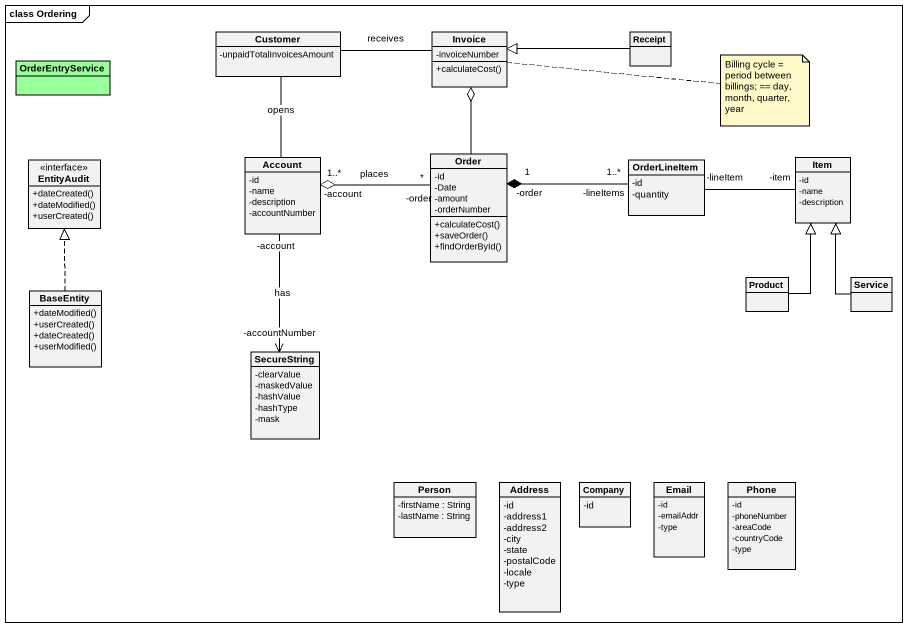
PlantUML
@startuml
mainframe class Ordering
hide circle
hide empty members
skinparam classAttributeIconSize 0
class Customer {
  -unpaidTotalInvoicesAmount
}
class Invoice {
  -invoiceNumber
  +calculateCost()
}
class Receipt
class OrderEntryService #99FF99
interface EntityAudit {
  +dateCreated()
  +dateModified()
  +userCreated()
}
class Account {
  -id
  -name
  -description
  -accountNumber
}
class Order {
  -id
  -Date
  -amount
  -orderNumber
  +calculateCost()
  +saveOrder()
  +findOrderById()
}
class OrderLineItem {
  -id
  -quantity
}
class Item {
  -id
  -name
  -description
}
class Product
class Service
class BaseEntity {
  +dateModified()
  +userCreated()
  +dateCreated()
  +userModified()
}
class SecureString {
  -clearValue
  -maskedValue
  -hashValue
  -hashType
  -mask
}
class "Person" as Person_ {
  -firstName : String
  -lastName : String
}
class Address {
  -id
  -address1
  -address2
  -city
  -state
  -postalCode
  -locale
  -type
}
class Company {
  -id
}
class Email {
  -id
  -emailAddr
  -type
}
class Phone {
  -id
  -phoneNumber
  -areaCode
  -countryCode
  -type
}
Customer -right- Invoice : receives
Customer -- Account : opens
Invoice o-- Order
Receipt -left-|> Invoice
Account "-account\n1..*" o-right- "-order\n*" Order : places
Account "-account" --> "-accountNumber" SecureString : has
Order "-order\n1" *-right- "-lineItems\n1..*" OrderLineItem
OrderLineItem "-lineItem" -right- "-item" Item
Product -up-|> Item
Service -up-|> Item
BaseEntity .up.|> EntityAudit
note right of Invoice : Billing cycle = period between billings; == day, month, quarter, year
@enduml
